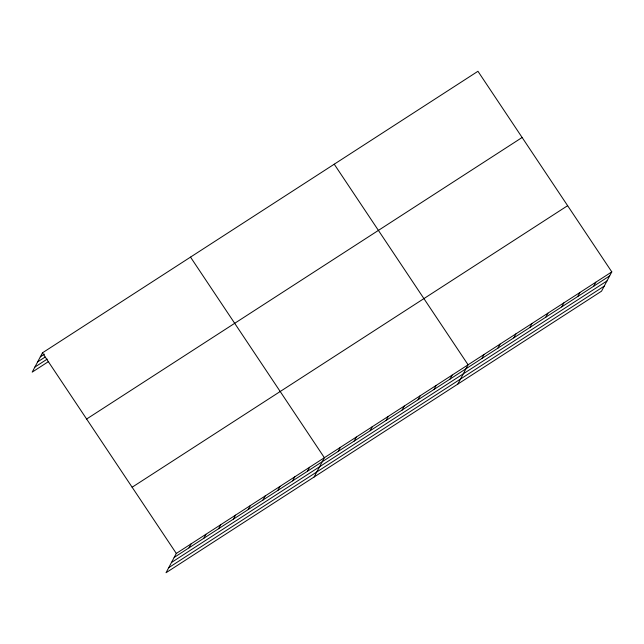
<?xml version="1.0" encoding="UTF-8"?>
<svg xmlns="http://www.w3.org/2000/svg" width="644" height="644" viewBox="0 0 644 644"><rect width="100%" height="100%" fill="white"/><g stroke="black" fill="none" stroke-linecap="round" stroke-linejoin="round"><path stroke-width="0.97" d="M611.8 271.881L176.303 553.429L166.047 572.717L601.544 291.168L611.8 271.881L477.953 71.283L42.456 352.832L32.2 372.119L48.654 361.477M188.982 547.867L191.115 543.858M203.786 538.295L205.919 534.287M218.59 528.724L220.723 524.715M233.402 519.153L235.535 515.144M248.206 509.581L250.339 505.564M263.01 500.002L265.143 495.993M277.822 490.43L279.955 486.421M292.626 480.859L294.759 476.85M307.438 471.287L309.563 467.278M314.119 476.987L324.375 457.707L190.519 257.109M338.213 451.388L340.338 447.379M354.176 441.068L356.309 437.059M370.147 430.747L372.28 426.739M386.11 420.419L388.243 416.41M402.081 410.099L404.215 406.09M418.053 399.771L420.186 395.762M434.016 389.451L436.149 385.442M449.987 379.131L452.12 375.114M457.836 384.082L468.083 364.794L334.236 164.196M481.921 358.483L484.055 354.474M497.893 348.154L500.026 344.146M513.856 337.834L515.989 333.825M529.827 327.506L531.96 323.497M545.798 317.186L547.931 313.177M561.761 306.866L563.894 302.857M577.732 296.538L579.866 292.529M593.704 286.218L595.829 282.209M40.322 356.84L44.436 354.184M37.642 361.88L45.048 357.098M34.881 367.08L47.221 359.102M86.626 419.027L522.123 137.486M132.133 487.234L567.63 205.686M174.17 557.438L609.667 275.89M171.489 562.478L606.986 280.937M168.728 567.678L604.225 286.129M42.456 352.832L176.303 553.429"/></g></svg>
